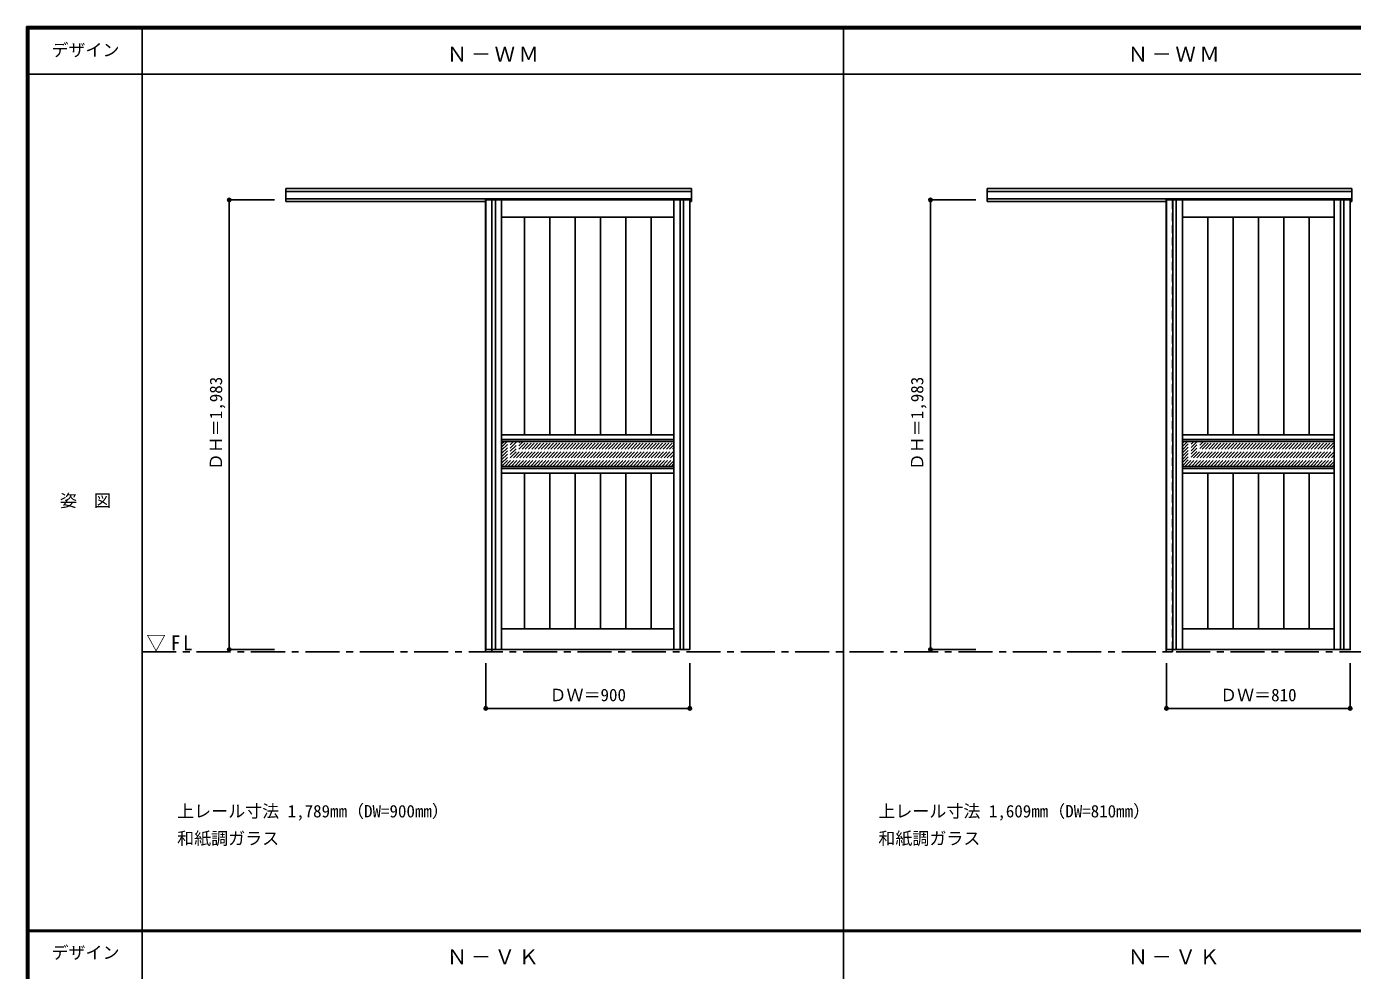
# Model space of a CAD drawing. Units: millimetres, scale not verified. Extents: x -6000 to 5700, y -4307 to 4260.
# Drawn here: x -6000 to -152, y 12 to 4175 of the extents above; entities that cross this region are included whole.
import ezdxf
from ezdxf.enums import TextEntityAlignment as Align

# ---------------------------------------------------------------- set-up
doc = ezdxf.new("R2010")
doc.units = ezdxf.units.MM
doc.header["$LTSCALE"] = 30
doc.header["$PDMODE"] = 32
doc.header["$PDSIZE"] = 15
doc.linetypes.add('CHAIN1', pattern=[8, 5, -1, 1, -1])
doc.linetypes.add('DASHED1', pattern=[1.8, 1.2, -0.6])
for name, color, linetype in [('0-1_通り芯', 4, 'CHAIN1'), ('0-2_扉', 3, 'Continuous'), ('0-3_仕上げ', 3, 'Continuous'), ('0-4_枠', 3, 'Continuous'), ('0-A_文字', 7, 'Continuous'), ('0-B_寸法', 4, 'Continuous'), ('0-C_ハッチ', 4, 'DASHED1'), ('F-1_枠', 6, 'Continuous'), ('F-A_文字', 7, 'Continuous')]:
    doc.layers.add(name, color=color, linetype=linetype)
doc.styles.add('ＭＳ ゴシック', font='')
doc.styles.get('ＭＳ ゴシック').set_extended_font_data('MS Gothic')

msp = doc.modelspace()

# ---------------------------------------------------------------- linework, layer by layer
at = {"layer": '0-1_通り芯', "color": 7}
msp.add_line((-5490, 1418), (3233.5, 1418), dxfattribs=at)
at = {"layer": '0-2_扉', "color": 4, "linetype": 'DASHED1'}
for p, q in [((-3974.75, 3410), (-3974.75, 3406)), ((-972.25, 3410), (-972.25, 3406))]:
    msp.add_line(p, q, dxfattribs=at)
at = {"layer": '0-2_扉'}
for p, q in [((-3974.75, 3410), (-3974.75, 1427)), ((-3974.75, 3410), (-3074.75, 3410)), ((-972.25, 3410), (-972.25, 1427)), ((-972.25, 3410), (-162.25, 3410))]:
    msp.add_line(p, q, dxfattribs=at)
for points in [[(-3974.75, 1427), (-3074.75, 1427), (-3074.75, 3410)], [(-972.25, 1427), (-162.25, 1427), (-162.25, 3410)]]:
    msp.add_lwpolyline(points, dxfattribs=at)
at = {"layer": '0-3_仕上げ'}
for p, q in [((-3947.25, 3410), (-3947.25, 1427)), ((-3932.25, 3410), (-3932.25, 1427)), ((-3117.25, 1427), (-3117.25, 3410)), ((-3102.25, 1427), (-3102.25, 3410)), ((-944.75, 3410), (-944.75, 1427)), ((-929.75, 3410), (-929.75, 1427)), ((-204.75, 1427), (-204.75, 3410)), ((-189.75, 1427), (-189.75, 3410)), ((-3804, 3334), (-3804, 2375)), ((-3692.3, 3334), (-3692.3, 2375)), ((-3580.6, 3334), (-3580.6, 2375)), ((-3468.9, 3334), (-3468.9, 2375)), ((-3357.2, 3334), (-3357.2, 2375)), ((-3245.5, 2375), (-3245.5, 3334)), ((-790.65, 3334), (-790.65, 2375)), ((-678.95, 3334), (-678.95, 2375)), ((-567.25, 3334), (-567.25, 2375)), ((-455.55, 3334), (-455.55, 2375)), ((-343.85, 3334), (-343.85, 2375)), ((-3144.75, 2354), (-3904.75, 2354)), ((-232.25, 2354), (-902.25, 2354)), ((-3144.75, 2226), (-3904.75, 2226)), ((-232.25, 2226), (-902.25, 2226)), ((-3804, 2205), (-3804, 1519)), ((-3692.3, 2205), (-3692.3, 1519)), ((-3580.6, 2205), (-3580.6, 1519)), ((-3468.9, 2205), (-3468.9, 1519)), ((-3357.2, 2205), (-3357.2, 1519)), ((-3245.5, 1519), (-3245.5, 2205)), ((-790.65, 2205), (-790.65, 1519)), ((-678.95, 2205), (-678.95, 1519)), ((-567.25, 2205), (-567.25, 1519)), ((-455.55, 2205), (-455.55, 1519)), ((-343.85, 2205), (-343.85, 1519))]:
    msp.add_line(p, q, dxfattribs=at)
at = {"layer": '0-3_仕上げ', "color": 7}
for p, q in [((-3904.75, 3410), (-3904.75, 1427)), ((-3144.75, 1427), (-3144.75, 3410)), ((-902.25, 3410), (-902.25, 1427)), ((-232.25, 1427), (-232.25, 3410)), ((-3144.75, 3334), (-3904.75, 3334)), ((-232.25, 3334), (-902.25, 3334)), ((-3144.75, 2375), (-3904.75, 2375)), ((-3144.75, 2345), (-3904.75, 2345)), ((-232.25, 2375), (-902.25, 2375)), ((-232.25, 2345), (-902.25, 2345)), ((-3144.75, 2235), (-3904.75, 2235)), ((-232.25, 2235), (-902.25, 2235)), ((-3144.75, 2205), (-3904.75, 2205)), ((-232.25, 2205), (-902.25, 2205)), ((-3144.75, 1519), (-3904.75, 1519)), ((-232.25, 1519), (-902.25, 1519))]:
    msp.add_line(p, q, dxfattribs=at)
at = {"layer": '0-4_枠'}
for p, q in [((-4855.75, 3460), (-3066.75, 3460)), ((-4855.75, 3403), (-4855.75, 3460)), ((-3066.75, 3403), (-3066.75, 3460)), ((-1763.25, 3460), (-154.25, 3460)), ((-1763.25, 3403), (-1763.25, 3460)), ((-154.25, 3403), (-154.25, 3460)), ((-4855.75, 3447), (-3066.75, 3447)), ((-4855.75, 3415), (-3066.75, 3415)), ((-4855.75, 3403), (-3974.75, 3403)), ((-3975.75, 3415), (-3975.75, 1418)), ((-3947.75, 3410), (-3947.75, 3415)), ((-3074.75, 3403), (-3066.75, 3403)), ((-1763.25, 3447), (-154.25, 3447)), ((-1763.25, 3415), (-154.25, 3415)), ((-1763.25, 3403), (-972.25, 3403)), ((-973.25, 3415), (-973.25, 1418)), ((-945.25, 3410), (-945.25, 3415)), ((-162.25, 3403), (-154.25, 3403)), ((-3975.75, 1418), (-3947.75, 1418)), ((-3947.75, 1427), (-3947.75, 1418)), ((-973.25, 1418), (-945.25, 1418)), ((-945.25, 1427), (-945.25, 1418))]:
    msp.add_line(p, q, dxfattribs=at)
at = {"layer": '0-4_枠', "color": 4, "linetype": 'DASHED1'}
for p, q in [((-3947.75, 1427), (-3947.75, 3410)), ((-945.25, 1427), (-945.25, 3410))]:
    msp.add_line(p, q, dxfattribs=at)
at = {"layer": '0-B_寸法'}
for p, q in [((-5105.75, 3410), (-5105.75, 1427)), ((-5105.75, 3410), (-4905.75, 3410)), ((-2013.25, 3410), (-2013.25, 1427)), ((-2013.25, 3410), (-1813.25, 3410)), ((-5105.75, 1427), (-4905.75, 1427)), ((-2013.25, 1427), (-1813.25, 1427)), ((-3974.75, 1168), (-3974.75, 1368)), ((-3074.75, 1168), (-3074.75, 1368)), ((-972.25, 1168), (-972.25, 1368)), ((-162.25, 1168), (-162.25, 1368)), ((-3074.75, 1168), (-3974.75, 1168)), ((-162.25, 1168), (-972.25, 1168))]:
    msp.add_line(p, q, dxfattribs=at)
at = {"layer": '0-B_寸法', "color": 7}
for p in [(-5105.75, 3410), (-2013.25, 3410), (-5105.75, 1427), (-2013.25, 1427), (-3974.75, 1168), (-3074.75, 1168), (-972.25, 1168), (-162.25, 1168)]:
    msp.add_point(p, dxfattribs=at)
at = {"layer": '0-C_ハッチ'}
for p, q in [((-3904.75, 2235.27), (-3795.02, 2345)), ((-3904.75, 2249.41), (-3809.16, 2345)), ((-3904.75, 2263.55), (-3823.3, 2345)), ((-3904.75, 2277.7), (-3837.45, 2345)), ((-3904.75, 2291.84), (-3851.59, 2345)), ((-3904.75, 2305.98), (-3865.73, 2345)), ((-3904.75, 2320.12), (-3879.87, 2345)), ((-3904.75, 2334.26), (-3894.01, 2345)), ((-3890.88, 2235), (-3780.88, 2345)), ((-3876.73, 2235), (-3766.73, 2345)), ((-3862.59, 2235), (-3752.59, 2345)), ((-3848.45, 2235), (-3738.45, 2345)), ((-3834.31, 2235), (-3724.31, 2345)), ((-3820.17, 2235), (-3710.17, 2345)), ((-3806.02, 2235), (-3696.02, 2345)), ((-3791.88, 2235), (-3681.88, 2345)), ((-3777.74, 2235), (-3667.74, 2345)), ((-3763.6, 2235), (-3653.6, 2345)), ((-3749.46, 2235), (-3639.46, 2345)), ((-3735.31, 2235), (-3625.31, 2345)), ((-3721.17, 2235), (-3611.17, 2345)), ((-3707.03, 2235), (-3597.03, 2345)), ((-3692.89, 2235), (-3582.89, 2345)), ((-3678.74, 2235), (-3568.74, 2345)), ((-3664.6, 2235), (-3554.6, 2345)), ((-3650.46, 2235), (-3540.46, 2345)), ((-3636.32, 2235), (-3526.32, 2345)), ((-3622.18, 2235), (-3512.18, 2345)), ((-3608.03, 2235), (-3498.03, 2345)), ((-3593.89, 2235), (-3483.89, 2345)), ((-3579.75, 2235), (-3469.75, 2345)), ((-3565.61, 2235), (-3455.61, 2345)), ((-3551.47, 2235), (-3441.47, 2345)), ((-3537.32, 2235), (-3427.32, 2345)), ((-3523.18, 2235), (-3413.18, 2345)), ((-3509.04, 2235), (-3399.04, 2345)), ((-3494.9, 2235), (-3384.9, 2345)), ((-3480.76, 2235), (-3370.76, 2345)), ((-3466.61, 2235), (-3356.61, 2345)), ((-3452.47, 2235), (-3342.47, 2345)), ((-3438.33, 2235), (-3328.33, 2345)), ((-3424.19, 2235), (-3314.19, 2345)), ((-3410.04, 2235), (-3300.04, 2345)), ((-3395.9, 2235), (-3285.9, 2345)), ((-3381.76, 2235), (-3271.76, 2345)), ((-3367.62, 2235), (-3257.62, 2345)), ((-3353.48, 2235), (-3243.48, 2345)), ((-3339.33, 2235), (-3229.33, 2345)), ((-3325.19, 2235), (-3215.19, 2345)), ((-3311.05, 2235), (-3201.05, 2345)), ((-3296.91, 2235), (-3186.91, 2345)), ((-3282.77, 2235), (-3172.77, 2345)), ((-3268.62, 2235), (-3158.62, 2345)), ((-3254.48, 2235), (-3144.75, 2344.73)), ((-902.25, 2237.84), (-795.09, 2345)), ((-902.25, 2251.98), (-809.23, 2345)), ((-902.25, 2266.13), (-823.38, 2345)), ((-902.25, 2280.27), (-837.52, 2345)), ((-902.25, 2294.41), (-851.66, 2345)), ((-902.25, 2308.55), (-865.8, 2345)), ((-902.25, 2322.7), (-879.95, 2345)), ((-902.25, 2336.84), (-894.09, 2345)), ((-890.95, 2235), (-780.95, 2345)), ((-876.81, 2235), (-766.81, 2345)), ((-862.67, 2235), (-752.67, 2345)), ((-848.52, 2235), (-738.52, 2345)), ((-834.38, 2235), (-724.38, 2345)), ((-820.24, 2235), (-710.24, 2345)), ((-806.1, 2235), (-696.1, 2345)), ((-791.96, 2235), (-681.96, 2345)), ((-777.81, 2235), (-667.81, 2345)), ((-763.67, 2235), (-653.67, 2345)), ((-749.53, 2235), (-639.53, 2345)), ((-735.39, 2235), (-625.39, 2345)), ((-721.24, 2235), (-611.24, 2345)), ((-707.1, 2235), (-597.1, 2345)), ((-692.96, 2235), (-582.96, 2345)), ((-678.82, 2235), (-568.82, 2345)), ((-664.68, 2235), (-554.68, 2345)), ((-650.53, 2235), (-540.53, 2345)), ((-636.39, 2235), (-526.39, 2345)), ((-622.25, 2235), (-512.25, 2345)), ((-608.11, 2235), (-498.11, 2345)), ((-593.97, 2235), (-483.97, 2345)), ((-579.82, 2235), (-469.82, 2345)), ((-565.68, 2235), (-455.68, 2345)), ((-551.54, 2235), (-441.54, 2345)), ((-537.4, 2235), (-427.4, 2345)), ((-523.26, 2235), (-413.26, 2345)), ((-509.11, 2235), (-399.11, 2345)), ((-494.97, 2235), (-384.97, 2345)), ((-480.83, 2235), (-370.83, 2345)), ((-466.69, 2235), (-356.69, 2345)), ((-452.54, 2235), (-342.54, 2345)), ((-438.4, 2235), (-328.4, 2345)), ((-424.26, 2235), (-314.26, 2345)), ((-410.12, 2235), (-300.12, 2345)), ((-395.98, 2235), (-285.98, 2345)), ((-381.83, 2235), (-271.83, 2345)), ((-367.69, 2235), (-257.69, 2345)), ((-353.55, 2235), (-243.55, 2345)), ((-339.41, 2235), (-232.25, 2342.16)), ((-3240.34, 2235), (-3144.75, 2330.59)), ((-3226.2, 2235), (-3144.75, 2316.45)), ((-3212.05, 2235), (-3144.75, 2302.3)), ((-3197.91, 2235), (-3144.75, 2288.16)), ((-325.27, 2235), (-232.25, 2328.02)), ((-311.12, 2235), (-232.25, 2313.87)), ((-296.98, 2235), (-232.25, 2299.73)), ((-282.84, 2235), (-232.25, 2285.59)), ((-3183.77, 2235), (-3144.75, 2274.02)), ((-3169.63, 2235), (-3144.75, 2259.88)), ((-3155.49, 2235), (-3144.75, 2245.74)), ((-268.7, 2235), (-232.25, 2271.45)), ((-254.55, 2235), (-232.25, 2257.3)), ((-240.41, 2235), (-232.25, 2243.16))]:
    msp.add_line(p, q, dxfattribs=at)
at = {"layer": 'F-1_枠'}
for p, q in [((-6000, 4175), (5700, 4175)), ((-6000, 4175), (-6000, -4205)), ((-6000, 4170), (5700, 4170)), ((-6000, 4165), (5700, 4165)), ((-5995, 4175), (-5995, -4205)), ((-5990, 4175), (-5990, -4205)), ((-5490, 4175), (-5490, -3790)), ((-2397.5, -3790), (-2397.5, 4175)), ((-6000, 3965), (5700, 3965)), ((-6000, 190.5), (5700, 190.5)), ((-6000, 187.5), (5700, 187.5)), ((-6000, 184.5), (5700, 184.5))]:
    msp.add_line(p, q, dxfattribs=at)

# ---------------------------------------------------------------- texts
at = {"layer": '0-A_文字', "style": 'ＭＳ ゴシック'}
for s, p in [('上レール寸法 1,789mm（DW=900mm）', (-5335.75, 670.5)), ('上レール寸法 1,609mm（DW=810mm）', (-2243.25, 670.5)), ('和紙調ガラス', (-5335.75, 550.5)), ('和紙調ガラス', (-2243.25, 550.5))]:
    msp.add_text(s, height=54.99, dxfattribs=at).set_placement(p, align=Align.BOTTOM_LEFT)
at = {"layer": '0-A_文字', "char_height": 65.98, "attachment_point": 7, "style": 'ＭＳ ゴシック'}
for s, insert in [('\\T1.17;Ｎ－ＷＭ', (-4146.25, 4020)), ('\\T1.17;Ｎ－ＷＭ', (-1143.75, 4020)), ('\\T1.26;\\W0.95;▽FL', (-5471.25, 1418)), ('\\T1.17;Ｎ－ＶＫ', (-4146.25, 39.5)), ('\\T1.17;Ｎ－ＶＫ', (-1143.75, 39.5))]:
    msp.add_mtext(s, dxfattribs=dict(at, insert=insert))
at = {"layer": '0-B_寸法', "color": 7, "style": 'ＭＳ ゴシック'}
for p in [(-5120.75, 2218.25), (-2028.25, 2218.25)]:
    msp.add_text('ＤＨ＝1,983', height=54.99, rotation=90, dxfattribs=at).set_placement(p, align=Align.BOTTOM_LEFT)
for s, p in [('ＤＷ＝900', (-3693.5, 1183)), ('ＤＷ＝810', (-736, 1183))]:
    msp.add_text(s, height=54.99, dxfattribs=at).set_placement(p, align=Align.BOTTOM_LEFT)
at = {"layer": 'F-A_文字', "style": 'ＭＳ ゴシック'}
for s, p in [('デザイン', (-5890, 4027.5)), ('姿\u3000図', (-5852.5, 2040.25)), ('デザイン', (-5890, 47))]:
    msp.add_text(s, height=54.99, dxfattribs=at).set_placement(p, align=Align.BOTTOM_LEFT)

doc.saveas('drawing.dxf')
